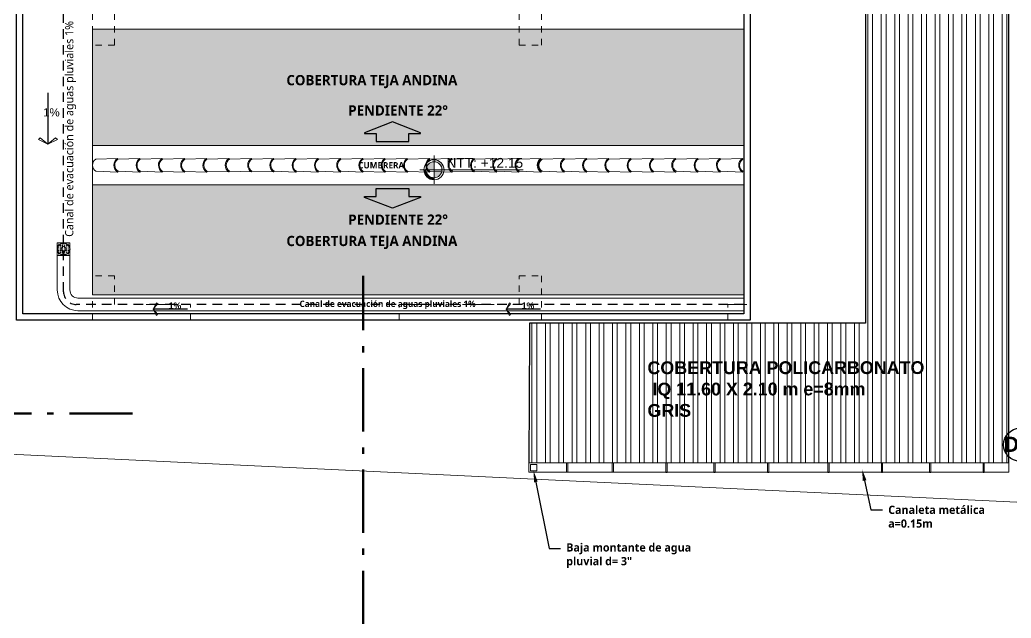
# Model space of a CAD drawing. Header units: metres. Extents: x 27 to 147, y -173 to 8.
# Drawn here: x 34.7 to 50.38, y -71.07 to -61.61 of the extents above; entities that cross this region are included whole.
import ezdxf
from ezdxf import colors
from ezdxf.entities.mleader import LeaderData, LeaderLine
from ezdxf.math import Vec2, Vec3

# ---------------------------------------------------------------- set-up
doc = ezdxf.new("R2010")
doc.units = ezdxf.units.M
for name, pattern in [('1CORTE', [1.5, 1, -0.25, 0, -0.25]), ('DASHED2', [0.375, 0.25, -0.125]), ('HIDDEN2', [0.1875, 0.125, -0.0625])]:
    doc.linetypes.add(name, pattern=pattern)
for name, color, linetype, lineweight in [('2D Drafting - General_Pen_No__46', 7, 'Continuous', 25), ('AA. Proyeccion Corte', 10, '1CORTE', 50), ('canal de evacuacion', 1, 'Continuous', 20), ('Cotas varias El', 253, 'Continuous', 13), ('Equipamiento SR', 23, 'Continuous', 0), ('GRAFO 0 BLANCO', 7, 'Continuous', 0), ('grafo 2', 31, 'Continuous', 20), ('GRAFO 4', 7, 'Continuous', 30), ('GRAFO01', 7, 'Continuous', 0), ('GRfo 3', 7, 'Continuous', 30), ('I.S.-CANALETAS M', 160, 'Continuous', 15), ('Interior - Mobiliario', 7, 'Continuous', 5), ('letras sr', 7, 'Continuous', 5), ('linea0016', 144, 'HIDDEN2', 9), ('Lineas Referencia', 73, 'Continuous', 13), ('Mobiliario interno', 251, 'Continuous', 0), ('teja andina', 252, 'Continuous', 0), ('TEJAS ANDINA', 253, 'Continuous', 0), ('TEXTO 100', 7, 'Continuous', 20), ('TEXTOS-SUBTITULO', 7, 'Continuous', 30)]:
    doc.layers.add(name, color=color, linetype=linetype, lineweight=lineweight)
for name, color, linetype, lineweight, true_color in [('Interior - Furniture _Pen_No__3', 7, 'Continuous', 18, 0xff6600), ('Interior - Mobiliario _Pluma_Nº__3', 7, 'Continuous', 18, 0xff6600), ('Mobiliario', 7, 'Continuous', 0, 0x7f7f7f)]:
    doc.layers.add(name, color=color, linetype=linetype, lineweight=lineweight, true_color=true_color)
doc.styles.add('Generales', font='trebuc.ttf', dxfattribs={"height": 0.1})
doc.styles.add('GENERATED_STYLE_1', font='arialbd.ttf')
doc.styles.add('GENERATED_STYLE_2', font='arial.ttf')
doc.styles.add('JOS', font='arial.ttf', dxfattribs={"height": 1})
doc.styles.add('TURBO_BASS', font='swisseb.ttf')

# ---------------------------------------------------------------- blocks, each defined once
blk = doc.blocks.new('FLECHA')
at = {"layer": 'grafo 2', "ltscale": 0.05}
for p, q in [((674350.4068813783, 8489809.493097022, -2.952000000000225), (674350.3571751671, 8489809.392813733, -2.952000000000225)), ((674350.4068813783, 8489809.493097022, -2.952000000000225), (674350.4259006998, 8489809.474077702, -2.952000000000225)), ((674350.4259006998, 8489809.474077702, -2.952000000000225), (674350.3571751671, 8489809.392813733, -2.952000000000225)), ((674350.4259006998, 8489809.311549768, -2.952000000000225), (674350.3571751671, 8489809.392813733, -2.952000000000225)), ((674350.4068813783, 8489809.292530447, -2.952000000000225), (674350.4259006998, 8489809.311549768, -2.952000000000225))]:
    blk.add_line(p, q, dxfattribs=at)
at = {"layer": 'grafo 2', "lineweight": 25}
blk.add_line((674350.8988359317, 8489809.392813733, -2.952000000000225), (674350.3571751671, 8489809.392813733, -2.952000000000225), dxfattribs=at)
at = {"layer": 'grafo 2'}
blk.add_line((674350.3571751671, 8489809.392813733, -2.952000000000225), (674350.4068813783, 8489809.292530447, -2.952000000000225), dxfattribs=at)
blk = doc.blocks.new('A$C295C7585')
at = {"layer": 'Mobiliario', "lineweight": 15}
for p, q in [((1.374978025502969, 3.076203088460716), (1.513853283491699, 3.40416242087349)), ((1.513853283491699, 3.40416242087349), (1.527648820229842, 3.406546360073889)), ((1.556330874160267, 2.995064099900674), (1.716417933508637, 3.313533070731637)), ((1.716417933508637, 3.313533070731637), (1.70900166888714, 3.325407371513847)), ((1.222307230775641, 2.745859816847769), (1.36118248876528, 3.073819149260316)), ((1.36118248876528, 3.073819149260316), (1.374978025502969, 3.076203088460716)), ((1.403660079433394, 2.6647208282875), (1.563747138781764, 2.983189799118463)), ((1.563747138781764, 2.983189799118463), (1.556330874160267, 2.995064099900674)), ((1.069636436049223, 2.415516545234141), (1.208511694038407, 2.743475877646915)), ((1.208511694038407, 2.743475877646915), (1.222307230776096, 2.745859816847542)), ((1.250989284706975, 2.334377556673871), (1.411076344054891, 2.652846527505289)), ((1.411076344054891, 2.652846527505289), (1.403660079433394, 2.6647208282875)), ((0.9169656413223493, 2.085173273620967), (1.055840899311079, 2.413132606033741)), ((1.055840899311079, 2.413132606033741), (1.069636436048768, 2.415516545234595)), ((1.098318489980102, 2.004034285060698), (1.258405549328472, 2.322503255891888)), ((1.258405549328472, 2.322503255891888), (1.25098928470652, 2.334377556674326)), ((0.7650785429282223, 1.751017721853714), (0.9031190902182971, 2.079350511766734)), ((0.9031190902182971, 2.079350511766734), (0.9169656413223493, 2.085173273620967)), ((0.94643139158552, 1.66987873329299), (1.10492039455994, 1.989062689736784)), ((1.10492039455994, 1.989062689736784), (1.098439325062163, 2.004274668164622)), ((0.612407748201349, 1.420674450239858), (0.7512830061905333, 1.748633782652632)), ((0.7512830061905333, 1.748633782652632), (0.7650785429282223, 1.751017721853486)), ((0.7937605968586467, 1.339535461679816), (0.953847656207472, 1.658004432511007)), ((0.953847656207472, 1.658004432511007), (0.94643139158552, 1.66987873329299)), ((0.4597369534749305, 1.090331178626684), (0.5986122114636601, 1.418290511039459)), ((0.5986122114636601, 1.418290511039459), (0.6124077482018038, 1.420674450240085)), ((0.6410898021322282, 1.009192190066642), (0.8011768614805987, 1.327661160897833)), ((0.8011768614805987, 1.327661160897833), (0.7937605968591015, 1.339535461679816)), ((0.3070661587476025, 0.7599879070137376), (0.4459414167367868, 1.087947239426285)), ((0.4459414167367868, 1.087947239426285), (0.4597369534749305, 1.090331178626911)), ((0.4884190074053549, 0.6788489184534683), (0.6485060667537255, 0.997317889284659)), ((0.6485060667537255, 0.997317889284659), (0.6410898021322282, 1.009192190066642)), ((0.1543953640207292, 0.4296446354001091), (0.2932706220099135, 0.757603967813111)), ((0.2932706220099135, 0.757603967813111), (0.3070661587480572, 0.7599879070135103)), ((0.3357482126784817, 0.3485056468398398), (0.4958352720268522, 0.6669746176712579)), ((0.4958352720268522, 0.6669746176712579), (0.4884190074053549, 0.6788489184534683)), ((0.001724569293855893, 0.09930136378693533), (0.1405998272830402, 0.4272606961997099)), ((0.1405998272830402, 0.4272606961997099), (0.1543953640207292, 0.4296446354007912)), ((0.1830774179516084, 0.01816237522666597), (0.3431644773004336, 0.3366313460578567)), ((0.3431644773004336, 0.3366313460578567), (0.3357482126784817, 0.3485056468402945))]:
    blk.add_line(p, q, dxfattribs=at)
for centre, radius, start, end in [((1.64559542193274, 3.42692813519011), 0.1336946849706216, 189.8041789864884, 301.9874291323811), ((1.64559542193274, 3.42692813519011), 0.1196946849706216, 189.8041789864884, 301.9874291323811), ((1.492924627205866, 3.096584863576936), 0.1336946849706216, 189.8041789864884, 301.9874291323811), ((1.492924627205866, 3.096584863576936), 0.1196946849706216, 189.8041789864884, 301.9874291323811), ((1.340253832479448, 2.766241591963535), 0.1336946849706216, 189.8041789864884, 301.9874291323811), ((1.340253832479448, 2.766241591963535), 0.1196946849706216, 189.8041789864884, 301.9874291323811), ((1.187583037752574, 2.435898320350134), 0.1336946849706216, 189.8041789864884, 301.9874291323811), ((1.187583037752574, 2.435898320350134), 0.1196946849706216, 189.8041789864884, 301.9874291323811), ((1.034204698330086, 2.101672659223368), 0.1329726096647947, 189.6640148896703, 302.1275932302208), ((1.034912243024337, 2.105555048736051), 0.1196946849706216, 189.8041789864884, 301.9874291323811), ((0.8830251446311195, 1.77139949696948), 0.1336946849706216, 189.8041789864884, 301.9874291323811), ((0.8830251446311195, 1.77139949696948), 0.1196946849706216, 189.8041789864884, 301.9874291323811), ((0.7303543499047009, 1.441056225356306), 0.1336946849706216, 189.8041789864884, 301.9874291323811), ((0.7303543499047009, 1.441056225356306), 0.1196946849706216, 189.8041789864884, 301.9874291323811), ((0.5776835551778277, 1.110712953743132), 0.1336946849706216, 189.8041789864884, 301.9874291323811), ((0.5776835551778277, 1.110712953743132), 0.1196946849706216, 189.8041789864884, 301.9874291323811), ((0.4250127604509544, 0.7803696821295034), 0.1336946849706216, 189.8041789864884, 301.9874291323811), ((0.4250127604509544, 0.7803696821295034), 0.1196946849706216, 189.8041789864884, 301.9874291323811), ((0.2723419657240811, 0.4500264105163296), 0.1336946849706216, 189.8041789864884, 301.9874291323811), ((0.2723419657240811, 0.4500264105163296), 0.1196946849706216, 189.8041789864884, 301.9874291323811), ((0.1196711709962983, 0.119683138902019), 0.1196946849706216, 189.8041789864884, 301.9874291323811)]:
    blk.add_arc(centre, radius, start, end, dxfattribs=at)
blk = doc.blocks.new('Red 18')
at = {"layer": 'GRAFO 0 BLANCO', "linetype": 'Continuous'}
for p, q in [((0.05, 0.2041666666666667), (0.04583333333333334, 0.2041666666666667)), ((0.04583333333333334, 0.2041666666666667), (0.04583333333333334, 0.2)), ((0.04583333333333334, 0.2), (0.04583333333333334, 0.2041666666666667)), ((0.04583333333333334, 0.2041666666666667), (0.05, 0.2041666666666667)), ((0.04583333333333334, 0.2), (0.05, 0.2)), ((0.05, 0.2), (0.04583333333333334, 0.2)), ((0.05, 0.1791666666666666), (0.04583333333333334, 0.1791666666666666)), ((0.04583333333333334, 0.1791666666666666), (0.04583333333333334, 0.1708333333333333)), ((0.04583333333333334, 0.1708333333333333), (0.04583333333333334, 0.1791666666666666)), ((0.04583333333333334, 0.1791666666666666), (0.05, 0.1791666666666666)), ((0.04583333333333334, 0.1708333333333333), (0.05, 0.1708333333333333)), ((0.05, 0.1708333333333333), (0.04583333333333334, 0.1708333333333333)), ((0.05, 0.2), (0.05, 0.2041666666666667)), ((0.05, 0.2041666666666667), (0.05, 0.2)), ((0.05, 0.1708333333333333), (0.05, 0.1791666666666666)), ((0.05, 0.1791666666666666), (0.05, 0.1708333333333333)), ((0.07916666666666668, 0.2041666666666667), (0.07083333333333333, 0.2041666666666667)), ((0.07083333333333333, 0.2041666666666667), (0.07083333333333333, 0.2)), ((0.07083333333333333, 0.2041666666666667), (0.07916666666666668, 0.2041666666666667)), ((0.07083333333333333, 0.2), (0.07083333333333333, 0.2041666666666667)), ((0.07083333333333333, 0.2), (0.07916666666666668, 0.2)), ((0.07916666666666668, 0.2), (0.07083333333333333, 0.2)), ((0.07916666666666668, 0.1791666666666666), (0.07083333333333333, 0.1791666666666666)), ((0.07083333333333333, 0.1791666666666666), (0.07083333333333333, 0.1708333333333333)), ((0.07083333333333333, 0.1708333333333333), (0.07083333333333333, 0.1791666666666666)), ((0.07083333333333333, 0.1791666666666666), (0.07916666666666668, 0.1791666666666666)), ((0.07083333333333333, 0.1708333333333333), (0.07916666666666668, 0.1708333333333333)), ((0.07916666666666668, 0.1708333333333333), (0.07083333333333333, 0.1708333333333333)), ((0.07916666666666668, 0.2), (0.07916666666666668, 0.2041666666666667)), ((0.07916666666666668, 0.2041666666666667), (0.07916666666666668, 0.2)), ((0.07916666666666668, 0.1708333333333333), (0.07916666666666668, 0.1791666666666666)), ((0.07916666666666668, 0.1791666666666666), (0.07916666666666668, 0.1708333333333333)), ((0.1125, 0.2041666666666667), (0.1041666666666667, 0.2041666666666667)), ((0.1041666666666667, 0.2041666666666667), (0.1041666666666667, 0.2)), ((0.1041666666666667, 0.2041666666666667), (0.1125, 0.2041666666666667)), ((0.1041666666666667, 0.2), (0.1041666666666667, 0.2041666666666667)), ((0.1041666666666667, 0.2), (0.1125, 0.2)), ((0.1125, 0.2), (0.1041666666666667, 0.2)), ((0.1125, 0.1791666666666666), (0.1041666666666667, 0.1791666666666666)), ((0.1041666666666667, 0.1791666666666666), (0.1041666666666667, 0.1708333333333333)), ((0.1041666666666667, 0.1708333333333333), (0.1041666666666667, 0.1791666666666666)), ((0.1041666666666667, 0.1791666666666666), (0.1125, 0.1791666666666666)), ((0.1041666666666667, 0.1708333333333333), (0.1125, 0.1708333333333333)), ((0.1125, 0.1708333333333333), (0.1041666666666667, 0.1708333333333333)), ((0.1125, 0.2), (0.1125, 0.2041666666666667)), ((0.1125, 0.2041666666666667), (0.1125, 0.2)), ((0.1125, 0.1708333333333333), (0.1125, 0.1791666666666666)), ((0.1125, 0.1791666666666666), (0.1125, 0.1708333333333333)), ((0.1458333333333333, 0.2041666666666667), (0.1375, 0.2041666666666667)), ((0.1375, 0.2041666666666667), (0.1375, 0.2)), ((0.1375, 0.2041666666666667), (0.1458333333333333, 0.2041666666666667)), ((0.1375, 0.2), (0.1375, 0.2041666666666667)), ((0.1375, 0.2), (0.1458333333333333, 0.2)), ((0.1458333333333333, 0.2), (0.1375, 0.2)), ((0.1458333333333333, 0.1791666666666666), (0.1375, 0.1791666666666666)), ((0.1375, 0.1791666666666666), (0.1375, 0.1708333333333333)), ((0.1375, 0.1708333333333333), (0.1375, 0.1791666666666666)), ((0.1375, 0.1791666666666666), (0.1458333333333333, 0.1791666666666666)), ((0.1375, 0.1708333333333333), (0.1458333333333333, 0.1708333333333333)), ((0.1458333333333333, 0.1708333333333333), (0.1375, 0.1708333333333333)), ((0.1458333333333333, 0.2), (0.1458333333333333, 0.2041666666666667)), ((0.1458333333333333, 0.2041666666666667), (0.1458333333333333, 0.2)), ((0.1458333333333333, 0.1708333333333333), (0.1458333333333333, 0.1791666666666666)), ((0.1458333333333333, 0.1791666666666666), (0.1458333333333333, 0.1708333333333333)), ((0.1791666666666666, 0.2041666666666667), (0.1708333333333333, 0.2041666666666667)), ((0.1708333333333333, 0.2041666666666667), (0.1708333333333333, 0.2)), ((0.1708333333333333, 0.2041666666666667), (0.1791666666666666, 0.2041666666666667)), ((0.1708333333333333, 0.2), (0.1708333333333333, 0.2041666666666667)), ((0.1708333333333333, 0.2), (0.1791666666666666, 0.2)), ((0.1791666666666666, 0.2), (0.1708333333333333, 0.2)), ((0.1791666666666666, 0.1791666666666666), (0.1708333333333333, 0.1791666666666666)), ((0.1708333333333333, 0.1791666666666666), (0.1708333333333333, 0.1708333333333333)), ((0.1708333333333333, 0.1708333333333333), (0.1708333333333333, 0.1791666666666666)), ((0.1708333333333333, 0.1791666666666666), (0.1791666666666666, 0.1791666666666666)), ((0.1708333333333333, 0.1708333333333333), (0.1791666666666666, 0.1708333333333333)), ((0.1791666666666666, 0.1708333333333333), (0.1708333333333333, 0.1708333333333333)), ((0.1791666666666666, 0.2), (0.1791666666666666, 0.2041666666666667)), ((0.1791666666666666, 0.2041666666666667), (0.1791666666666666, 0.2)), ((0.1791666666666666, 0.1708333333333333), (0.1791666666666666, 0.1791666666666666)), ((0.1791666666666666, 0.1791666666666666), (0.1791666666666666, 0.1708333333333333)), ((0.2041666666666667, 0.2041666666666667), (0.2, 0.2041666666666667)), ((0.2, 0.2041666666666667), (0.2, 0.2)), ((0.2, 0.2), (0.2, 0.2041666666666667)), ((0.2, 0.2041666666666667), (0.2041666666666667, 0.2041666666666667)), ((0.2, 0.2), (0.2041666666666667, 0.2)), ((0.2041666666666667, 0.2), (0.2, 0.2)), ((0.2041666666666667, 0.1791666666666666), (0.2, 0.1791666666666666)), ((0.2, 0.1791666666666666), (0.2, 0.1708333333333333)), ((0.2, 0.1708333333333333), (0.2, 0.1791666666666666)), ((0.2, 0.1791666666666666), (0.2041666666666667, 0.1791666666666666)), ((0.2, 0.1708333333333333), (0.2041666666666667, 0.1708333333333333)), ((0.2041666666666667, 0.1708333333333333), (0.2, 0.1708333333333333)), ((0.2041666666666667, 0.2), (0.2041666666666667, 0.2041666666666667)), ((0.2041666666666667, 0.2041666666666667), (0.2041666666666667, 0.2)), ((0.2041666666666667, 0.1708333333333333), (0.2041666666666667, 0.1791666666666666)), ((0.2041666666666667, 0.1791666666666666), (0.2041666666666667, 0.1708333333333333)), ((0.05, 0.1458333333333333), (0.04583333333333334, 0.1458333333333333)), ((0.04583333333333334, 0.1458333333333333), (0.04583333333333334, 0.1375)), ((0.04583333333333334, 0.1375), (0.04583333333333334, 0.1458333333333333)), ((0.04583333333333334, 0.1458333333333333), (0.05, 0.1458333333333333)), ((0.04583333333333334, 0.1375), (0.05, 0.1375)), ((0.05, 0.1375), (0.04583333333333334, 0.1375)), ((0.05, 0.1125), (0.04583333333333334, 0.1125)), ((0.04583333333333334, 0.1125), (0.04583333333333334, 0.1041666666666667)), ((0.04583333333333334, 0.1041666666666667), (0.04583333333333334, 0.1125)), ((0.04583333333333334, 0.1125), (0.05, 0.1125)), ((0.04583333333333334, 0.1041666666666667), (0.05, 0.1041666666666667)), ((0.05, 0.1041666666666667), (0.04583333333333334, 0.1041666666666667)), ((0.05, 0.07916666666666668), (0.04583333333333334, 0.07916666666666668)), ((0.04583333333333334, 0.07916666666666668), (0.04583333333333334, 0.07083333333333333)), ((0.04583333333333334, 0.07083333333333333), (0.04583333333333334, 0.07916666666666668)), ((0.04583333333333334, 0.07916666666666668), (0.05, 0.07916666666666668)), ((0.04583333333333334, 0.07083333333333333), (0.05, 0.07083333333333333)), ((0.05, 0.07083333333333333), (0.04583333333333334, 0.07083333333333333)), ((0.05, 0.05), (0.04583333333333334, 0.05)), ((0.04583333333333334, 0.05), (0.04583333333333334, 0.04583333333333334)), ((0.04583333333333334, 0.04583333333333334), (0.04583333333333334, 0.05)), ((0.04583333333333334, 0.05), (0.05, 0.05)), ((0.04583333333333334, 0.04583333333333334), (0.05, 0.04583333333333334)), ((0.05, 0.04583333333333334), (0.04583333333333334, 0.04583333333333334)), ((0.05, 0.1375), (0.05, 0.1458333333333333)), ((0.05, 0.1458333333333333), (0.05, 0.1375)), ((0.05, 0.1041666666666667), (0.05, 0.1125)), ((0.05, 0.1125), (0.05, 0.1041666666666667)), ((0.05, 0.07083333333333333), (0.05, 0.07916666666666668)), ((0.05, 0.07916666666666668), (0.05, 0.07083333333333333)), ((0.05, 0.04583333333333334), (0.05, 0.05)), ((0.05, 0.05), (0.05, 0.04583333333333334)), ((0.07916666666666668, 0.1458333333333333), (0.07083333333333333, 0.1458333333333333)), ((0.07083333333333333, 0.1458333333333333), (0.07083333333333333, 0.1375)), ((0.07083333333333333, 0.1375), (0.07083333333333333, 0.1458333333333333)), ((0.07083333333333333, 0.1458333333333333), (0.07916666666666668, 0.1458333333333333)), ((0.07083333333333333, 0.1375), (0.07916666666666668, 0.1375)), ((0.07916666666666668, 0.1375), (0.07083333333333333, 0.1375)), ((0.07916666666666668, 0.1125), (0.07083333333333333, 0.1125)), ((0.07083333333333333, 0.1125), (0.07083333333333333, 0.1041666666666667)), ((0.07083333333333333, 0.1041666666666667), (0.07083333333333333, 0.1125)), ((0.07083333333333333, 0.1125), (0.07916666666666668, 0.1125)), ((0.07083333333333333, 0.1041666666666667), (0.07916666666666668, 0.1041666666666667)), ((0.07916666666666668, 0.1041666666666667), (0.07083333333333333, 0.1041666666666667)), ((0.07916666666666668, 0.07916666666666668), (0.07083333333333333, 0.07916666666666668)), ((0.07083333333333333, 0.07916666666666668), (0.07083333333333333, 0.07083333333333333)), ((0.07083333333333333, 0.07083333333333333), (0.07083333333333333, 0.07916666666666668)), ((0.07083333333333333, 0.07916666666666668), (0.07916666666666668, 0.07916666666666668)), ((0.07083333333333333, 0.07083333333333333), (0.07916666666666668, 0.07083333333333333)), ((0.07916666666666668, 0.07083333333333333), (0.07083333333333333, 0.07083333333333333)), ((0.07916666666666668, 0.05), (0.07083333333333333, 0.05)), ((0.07083333333333333, 0.05), (0.07083333333333333, 0.04583333333333334)), ((0.07083333333333333, 0.05), (0.07916666666666668, 0.05)), ((0.07083333333333333, 0.04583333333333334), (0.07083333333333333, 0.05)), ((0.07083333333333333, 0.04583333333333334), (0.07916666666666668, 0.04583333333333334)), ((0.07916666666666668, 0.04583333333333334), (0.07083333333333333, 0.04583333333333334)), ((0.07916666666666668, 0.1375), (0.07916666666666668, 0.1458333333333333)), ((0.07916666666666668, 0.1458333333333333), (0.07916666666666668, 0.1375)), ((0.07916666666666668, 0.1041666666666667), (0.07916666666666668, 0.1125)), ((0.07916666666666668, 0.1125), (0.07916666666666668, 0.1041666666666667)), ((0.07916666666666668, 0.07083333333333333), (0.07916666666666668, 0.07916666666666668)), ((0.07916666666666668, 0.07916666666666668), (0.07916666666666668, 0.07083333333333333)), ((0.07916666666666668, 0.04583333333333334), (0.07916666666666668, 0.05)), ((0.07916666666666668, 0.05), (0.07916666666666668, 0.04583333333333334)), ((0.1125, 0.1458333333333333), (0.1041666666666667, 0.1458333333333333)), ((0.1041666666666667, 0.1458333333333333), (0.1041666666666667, 0.1375)), ((0.1041666666666667, 0.1375), (0.1041666666666667, 0.1458333333333333)), ((0.1041666666666667, 0.1458333333333333), (0.1125, 0.1458333333333333)), ((0.1041666666666667, 0.1375), (0.1125, 0.1375)), ((0.1125, 0.1375), (0.1041666666666667, 0.1375)), ((0.1125, 0.1125), (0.1041666666666667, 0.1125)), ((0.1041666666666667, 0.1125), (0.1041666666666667, 0.1041666666666667)), ((0.1041666666666667, 0.1041666666666667), (0.1041666666666667, 0.1125)), ((0.1041666666666667, 0.1125), (0.1125, 0.1125)), ((0.1041666666666667, 0.1041666666666667), (0.1125, 0.1041666666666667)), ((0.1125, 0.1041666666666667), (0.1041666666666667, 0.1041666666666667)), ((0.1125, 0.07916666666666668), (0.1041666666666667, 0.07916666666666668)), ((0.1041666666666667, 0.07916666666666668), (0.1041666666666667, 0.07083333333333333)), ((0.1041666666666667, 0.07083333333333333), (0.1041666666666667, 0.07916666666666668)), ((0.1041666666666667, 0.07916666666666668), (0.1125, 0.07916666666666668)), ((0.1041666666666667, 0.07083333333333333), (0.1125, 0.07083333333333333)), ((0.1125, 0.07083333333333333), (0.1041666666666667, 0.07083333333333333)), ((0.1125, 0.05), (0.1041666666666667, 0.05)), ((0.1041666666666667, 0.05), (0.1041666666666667, 0.04583333333333334)), ((0.1041666666666667, 0.05), (0.1125, 0.05)), ((0.1041666666666667, 0.04583333333333334), (0.1041666666666667, 0.05)), ((0.1041666666666667, 0.04583333333333334), (0.1125, 0.04583333333333334)), ((0.1125, 0.04583333333333334), (0.1041666666666667, 0.04583333333333334)), ((0.1125, 0.1375), (0.1125, 0.1458333333333333)), ((0.1125, 0.1458333333333333), (0.1125, 0.1375)), ((0.1125, 0.1041666666666667), (0.1125, 0.1125)), ((0.1125, 0.1125), (0.1125, 0.1041666666666667)), ((0.1125, 0.07083333333333333), (0.1125, 0.07916666666666668)), ((0.1125, 0.07916666666666668), (0.1125, 0.07083333333333333)), ((0.1125, 0.04583333333333334), (0.1125, 0.05)), ((0.1125, 0.05), (0.1125, 0.04583333333333334)), ((0.1458333333333333, 0.1458333333333333), (0.1375, 0.1458333333333333)), ((0.1375, 0.1458333333333333), (0.1375, 0.1375)), ((0.1375, 0.1375), (0.1375, 0.1458333333333333)), ((0.1375, 0.1458333333333333), (0.1458333333333333, 0.1458333333333333)), ((0.1375, 0.1375), (0.1458333333333333, 0.1375)), ((0.1458333333333333, 0.1375), (0.1375, 0.1375)), ((0.1458333333333333, 0.1125), (0.1375, 0.1125)), ((0.1375, 0.1125), (0.1375, 0.1041666666666667)), ((0.1375, 0.1041666666666667), (0.1375, 0.1125)), ((0.1375, 0.1125), (0.1458333333333333, 0.1125)), ((0.1375, 0.1041666666666667), (0.1458333333333333, 0.1041666666666667)), ((0.1458333333333333, 0.1041666666666667), (0.1375, 0.1041666666666667)), ((0.1458333333333333, 0.07916666666666668), (0.1375, 0.07916666666666668)), ((0.1375, 0.07916666666666668), (0.1375, 0.07083333333333333)), ((0.1375, 0.07083333333333333), (0.1375, 0.07916666666666668)), ((0.1375, 0.07916666666666668), (0.1458333333333333, 0.07916666666666668)), ((0.1375, 0.07083333333333333), (0.1458333333333333, 0.07083333333333333)), ((0.1458333333333333, 0.07083333333333333), (0.1375, 0.07083333333333333)), ((0.1458333333333333, 0.05), (0.1375, 0.05)), ((0.1375, 0.05), (0.1375, 0.04583333333333334)), ((0.1375, 0.05), (0.1458333333333333, 0.05)), ((0.1375, 0.04583333333333334), (0.1375, 0.05)), ((0.1375, 0.04583333333333334), (0.1458333333333333, 0.04583333333333334)), ((0.1458333333333333, 0.04583333333333334), (0.1375, 0.04583333333333334)), ((0.1458333333333333, 0.1375), (0.1458333333333333, 0.1458333333333333)), ((0.1458333333333333, 0.1458333333333333), (0.1458333333333333, 0.1375)), ((0.1458333333333333, 0.1041666666666667), (0.1458333333333333, 0.1125)), ((0.1458333333333333, 0.1125), (0.1458333333333333, 0.1041666666666667)), ((0.1458333333333333, 0.07083333333333333), (0.1458333333333333, 0.07916666666666668)), ((0.1458333333333333, 0.07916666666666668), (0.1458333333333333, 0.07083333333333333)), ((0.1458333333333333, 0.04583333333333334), (0.1458333333333333, 0.05)), ((0.1458333333333333, 0.05), (0.1458333333333333, 0.04583333333333334)), ((0.1791666666666666, 0.1458333333333333), (0.1708333333333333, 0.1458333333333333)), ((0.1708333333333333, 0.1458333333333333), (0.1708333333333333, 0.1375)), ((0.1708333333333333, 0.1375), (0.1708333333333333, 0.1458333333333333)), ((0.1708333333333333, 0.1458333333333333), (0.1791666666666666, 0.1458333333333333)), ((0.1708333333333333, 0.1375), (0.1791666666666666, 0.1375)), ((0.1791666666666666, 0.1375), (0.1708333333333333, 0.1375)), ((0.1791666666666666, 0.1125), (0.1708333333333333, 0.1125)), ((0.1708333333333333, 0.1125), (0.1708333333333333, 0.1041666666666667)), ((0.1708333333333333, 0.1041666666666667), (0.1708333333333333, 0.1125)), ((0.1708333333333333, 0.1125), (0.1791666666666666, 0.1125)), ((0.1708333333333333, 0.1041666666666667), (0.1791666666666666, 0.1041666666666667)), ((0.1791666666666666, 0.1041666666666667), (0.1708333333333333, 0.1041666666666667)), ((0.1791666666666666, 0.07916666666666668), (0.1708333333333333, 0.07916666666666668)), ((0.1708333333333333, 0.07916666666666668), (0.1708333333333333, 0.07083333333333333)), ((0.1708333333333333, 0.07083333333333333), (0.1708333333333333, 0.07916666666666668)), ((0.1708333333333333, 0.07916666666666668), (0.1791666666666666, 0.07916666666666668)), ((0.1708333333333333, 0.07083333333333333), (0.1791666666666666, 0.07083333333333333)), ((0.1791666666666666, 0.07083333333333333), (0.1708333333333333, 0.07083333333333333)), ((0.1791666666666666, 0.05), (0.1708333333333333, 0.05)), ((0.1708333333333333, 0.05), (0.1708333333333333, 0.04583333333333334)), ((0.1708333333333333, 0.05), (0.1791666666666666, 0.05)), ((0.1708333333333333, 0.04583333333333334), (0.1708333333333333, 0.05)), ((0.1708333333333333, 0.04583333333333334), (0.1791666666666666, 0.04583333333333334)), ((0.1791666666666666, 0.04583333333333334), (0.1708333333333333, 0.04583333333333334)), ((0.1791666666666666, 0.1375), (0.1791666666666666, 0.1458333333333333)), ((0.1791666666666666, 0.1458333333333333), (0.1791666666666666, 0.1375)), ((0.1791666666666666, 0.1041666666666667), (0.1791666666666666, 0.1125)), ((0.1791666666666666, 0.1125), (0.1791666666666666, 0.1041666666666667)), ((0.1791666666666666, 0.07083333333333333), (0.1791666666666666, 0.07916666666666668)), ((0.1791666666666666, 0.07916666666666668), (0.1791666666666666, 0.07083333333333333)), ((0.1791666666666666, 0.04583333333333334), (0.1791666666666666, 0.05)), ((0.1791666666666666, 0.05), (0.1791666666666666, 0.04583333333333334)), ((0.2041666666666667, 0.1458333333333333), (0.2, 0.1458333333333333)), ((0.2, 0.1458333333333333), (0.2, 0.1375)), ((0.2, 0.1375), (0.2, 0.1458333333333333)), ((0.2, 0.1458333333333333), (0.2041666666666667, 0.1458333333333333)), ((0.2, 0.1375), (0.2041666666666667, 0.1375)), ((0.2041666666666667, 0.1375), (0.2, 0.1375)), ((0.2041666666666667, 0.1125), (0.2, 0.1125)), ((0.2, 0.1125), (0.2, 0.1041666666666667)), ((0.2, 0.1041666666666667), (0.2, 0.1125)), ((0.2, 0.1125), (0.2041666666666667, 0.1125)), ((0.2, 0.1041666666666667), (0.2041666666666667, 0.1041666666666667)), ((0.2041666666666667, 0.1041666666666667), (0.2, 0.1041666666666667)), ((0.2041666666666667, 0.07916666666666668), (0.2, 0.07916666666666668)), ((0.2, 0.07916666666666668), (0.2, 0.07083333333333333)), ((0.2, 0.07083333333333333), (0.2, 0.07916666666666668)), ((0.2, 0.07916666666666668), (0.2041666666666667, 0.07916666666666668)), ((0.2, 0.07083333333333333), (0.2041666666666667, 0.07083333333333333)), ((0.2041666666666667, 0.07083333333333333), (0.2, 0.07083333333333333)), ((0.2041666666666667, 0.05), (0.2, 0.05)), ((0.2, 0.05), (0.2, 0.04583333333333334)), ((0.2, 0.04583333333333334), (0.2, 0.05)), ((0.2, 0.05), (0.2041666666666667, 0.05)), ((0.2, 0.04583333333333334), (0.2041666666666667, 0.04583333333333334)), ((0.2041666666666667, 0.04583333333333334), (0.2, 0.04583333333333334)), ((0.2041666666666667, 0.1375), (0.2041666666666667, 0.1458333333333333)), ((0.2041666666666667, 0.1458333333333333), (0.2041666666666667, 0.1375)), ((0.2041666666666667, 0.1041666666666667), (0.2041666666666667, 0.1125)), ((0.2041666666666667, 0.1125), (0.2041666666666667, 0.1041666666666667)), ((0.2041666666666667, 0.07083333333333333), (0.2041666666666667, 0.07916666666666668)), ((0.2041666666666667, 0.07916666666666668), (0.2041666666666667, 0.07083333333333333)), ((0.2041666666666667, 0.04583333333333334), (0.2041666666666667, 0.05)), ((0.2041666666666667, 0.05), (0.2041666666666667, 0.04583333333333334))]:
    blk.add_line(p, q, dxfattribs=at)
at = {"layer": 'GRAFO01'}
blk.add_lwpolyline([(0.02500000000000005, 0.02500000000000141), (0.2250000000000001, 0.02500000000000141), (0.2250000000000001, 0.2250000000000014), (0.02500000000000005, 0.2250000000000014)], close=True, dxfattribs=at)
at = {"layer": 'Interior - Mobiliario _Pluma_Nº__3', "linetype": 'Continuous'}
for p, q in [((0.2250000000000001, 0.2250000000000014), (0.02500000000000005, 0.2250000000000014)), ((0.02500000000000005, 0.2250000000000014), (0.02500000000000005, 0.02500000000000141)), ((0.2250000000000001, 0.02500000000000141), (0.2250000000000001, 0.2250000000000014)), ((0.02500000000000005, 0.02500000000000141), (0.2250000000000001, 0.02500000000000141))]:
    blk.add_line(p, q, dxfattribs=at)

msp = doc.modelspace()

# ---------------------------------------------------------------- hatches: boundary and pattern name
at = {"layer": 'Interior - Furniture _Pen_No__3', "true_color": 0x939598}
h = msp.add_hatch(color=252, dxfattribs=at)
h.dxf.hatch_style = 1
h.paths.add_polyline_path([(40.84914045115164, -63.53965231443374), (40.84914045068228, -63.41165231964533), (41.03794045311935, -63.41165231895064), (41.03794045307086, -63.39936865991712), (40.59314045000798, -63.22862592957989), (40.14834044820049, -63.3993686631926), (40.14834044824522, -63.41165232222511), (40.33714044784733, -63.41165232153037), (40.33714044832044, -63.53965231631867)])
h = msp.add_hatch(color=252, dxfattribs=at)
h.dxf.hatch_style = 1
h.paths.add_polyline_path([(40.33714044832044, -64.28052336906728), (40.33714044784733, -64.40852336385558), (40.14834044824522, -64.40852336316084), (40.14834044820049, -64.42080702219334), (40.59314045000798, -64.59154975580606), (41.03794045307086, -64.42080702546883), (41.03794045311935, -64.4085233664353), (40.84914045068228, -64.40852336574062), (40.84914045115164, -64.28052337095221)])
at = {"layer": 'Mobiliario interno'}
h = msp.add_hatch(dxfattribs=at)
h.set_pattern_fill('STEEL', color=256, scale=1.7, angle=45)
h.set_pattern_definition([(90, (285.5481694174819, 286.9178283319553), (-0.2125000000000001, 0), []), (90, (285.4730393219809, 286.9929584274564), (-0.2125000000000001, 0), [])])
h.paths.add_polyline_path([(50.3629938341532, -53.66201928089538), (48.07118981893132, -53.6620162355365), (48.07119000498017, -66.41128301587372), (46.35690294231119, -66.41124904106226), (42.75548341521721, -66.40387723600355), (42.75439439171589, -68.60926606016073), (50.3619047964221, -68.61665495263986)])
at = {"layer": 'TEJAS ANDINA'}
h = msp.add_hatch(dxfattribs=at)
h.set_pattern_fill('SPANTIL1', color=256, scale=0.2, angle=180, style=2, pattern_type=2)
h.set_pattern_definition([(94.96969999999999, (-25.30471344229522, 8.594420820292726), (0.1999982614014099, -2.400000210303527), [0.1846944, -4.4326642]), (0, (-25.32071344229519, 8.778420820292752), (0.2000000000000001, 0.2), [0.016, -0.184]), (180, (-25.12071344229525, 8.794420820292771), (-0.2, -0.2), [0.05600000000000001, -0.144]), (270, (-25.17671344229518, 8.794420820292771), (0.2, -0.2), [0.02, -0.18]), (90, (-25.30471344229522, 8.774420820292733), (-0.1999999999999999, 0.2000000000000001), [0.02, -0.18]), (180, (-25.30471344229522, 8.794420820292771), (-0.2, -0.2), [0.016, -0.184]), (180, (-25.12071344229525, 8.778420820292752), (-0.2, -0.2), [0.04000000000000001, -0.16]), (265.0303, (-25.16071344229522, 8.778420820292752), (-0.1999982614014122, -2.400000210303527), [0.1846944, -4.4326642]), (232.6961, (-25.16071344229522, 8.76842082029276), (2.599997177976598, 3.400002148337723), [0.0528016, -5.22735]), (198.4349, (-25.19271344229514, 8.72642082029273), (-0.4000000869185922, -0.1999996806445415), [0.05059640000000001, -0.581859]), (161.5651, (-25.24071344229515, 8.710420820292711), (0.4000000869185922, -0.1999996806445418), [0.05059640000000001, -0.581859]), (127.3039, (-25.28871344229515, 8.72642082029273), (-2.599997177976598, 3.400002148337723), [0.0528016, -5.22735]), (200.2249, (-25.20271344229525, 8.74042082029274), (2.199999452866844, 0.8000016671195546), [0.04049700000000001, -4.0091944]), (159.7751, (-25.24071344229515, 8.72642082029273), (-2.199999452866844, 0.8000016671195553), [0.04049700000000001, -4.0091944]), (127.4054, (-25.27871344229516, 8.74042082029274), (-2.00000199052301, 2.59999849299601), [0.0428017999999999, -4.237384999999987]), (232.5946, (-25.17671344229518, 8.774420820292733), (2.000001990523011, 2.599998492996009), [0.0428018, -4.237385])])
h.paths.add_polyline_path([(35.84520588577823, -61.76306786404365), (46.14530724258816, -61.76306786404365), (46.14530724258816, -63.60015663571096), (35.84520588577823, -63.60015663571096)])
h = msp.add_hatch(dxfattribs=at)
h.set_pattern_fill('SPANTIL1', color=256, scale=0.2, style=2, pattern_type=2)
h.set_pattern_definition([(274.9697, (49.60327060612644, 10.64769431760647), (-0.1999982614014102, 2.400000210303527), [0.1846944, -4.4326642]), (180, (49.61927060612641, 10.46369431760644), (-0.2000000000000001, -0.2), [0.016, -0.184]), (0, (49.41927060612647, 10.44769431760642), (0.2, 0.2), [0.05600000000000001, -0.144]), (90, (49.4752706061264, 10.44769431760642), (-0.2, 0.2), [0.02, -0.18]), (270, (49.60327060612644, 10.4676943176064), (0.2, -0.2000000000000001), [0.02, -0.18]), (0, (49.60327060612644, 10.44769431760642), (0.2, 0.2), [0.016, -0.184]), (0, (49.41927060612647, 10.46369431760644), (0.2, 0.2), [0.04000000000000001, -0.16]), (85.0303, (49.45927060612644, 10.46369431760644), (0.1999982614014119, 2.400000210303527), [0.1846943999999996, -4.432664199999989]), (52.69609999999999, (49.45927060612644, 10.47369431760643), (-2.599997177976598, -3.400002148337723), [0.0528016, -5.22735]), (18.4349, (49.49127060612648, 10.5156943176064), (0.4000000869185922, 0.1999996806445416), [0.05059639999999992, -0.5818589999999986]), (341.5651, (49.53927060612648, 10.53169431760642), (-0.4000000869185922, 0.1999996806445418), [0.05059640000000001, -0.581859]), (307.3039, (49.58727060612637, 10.5156943176064), (2.599997177976598, -3.400002148337723), [0.0528016, -5.22735]), (20.2249, (49.50127060612647, 10.50169431760645), (-2.199999452866844, -0.8000016671195548), [0.04049699999999992, -4.009194399999989]), (339.7751, (49.53927060612648, 10.5156943176064), (2.199999452866844, -0.8000016671195551), [0.04049700000000001, -4.0091944]), (307.4054, (49.57727060612638, 10.50169431760645), (2.00000199052301, -2.59999849299601), [0.0428018, -4.237385]), (52.5946, (49.4752706061264, 10.4676943176064), (-2.00000199052301, -2.599998492996009), [0.0428018, -4.237385])])
h.paths.add_polyline_path([(46.14873885923816, -65.96306627398661), (35.84863744431004, -65.96306628991272), (35.84863744162317, -64.22538729777528), (46.14873885655129, -64.22538728184924)])
at = {"layer": 'TEXTO 100', "ltscale": 1.3}
h = msp.add_hatch(color=256, dxfattribs=at)
edge = h.paths.add_edge_path()
edge.add_line((41.37568603574903, -63.98466121724186), (41.24923569793873, -63.98466121524586))
edge.add_line((41.24923569793873, -63.98466121524586), (41.24923569793873, -64.11111155280645))
edge.add_arc((41.24923569906196, -63.98466121524586), 0.1264503375606894, 269.9999994913017, 359.9999990956475)
edge = h.paths.add_edge_path()
edge.add_arc((41.24923569881219, -63.98466121724186), 0.1264503395565726, 90.00000039565423, 180)
edge.add_line((41.12278536012911, -63.98466121724186), (41.24923569793941, -63.98466121524586))
edge.add_line((41.24923569793873, -63.98466121524586), (41.24923569793873, -63.85821087768528))
edge = h.paths.add_edge_path()
edge.add_line((41.24923569793873, -63.82594528970083), (41.24923569793873, -63.85821087768528))
edge.add_arc((41.24923569706596, -63.98466121724186), 0.1264503395565726, 0, 89.99999960434582, ccw=False)
edge.add_line((41.37568603574903, -63.98466121724186), (41.40795162572948, -63.98466121524586))
edge.add_arc((41.24923569906196, -63.98466121524586), 0.1587159266678152, 0, 90.00000040528428)
msp.add_hatch(color=256, dxfattribs=at).paths.add_polyline_path([(41.12278536007841, -63.98466121524586), (41.0905197701054, -63.98466121524586, 0.4163528812831421), (41.25039408587884, -64.1433729157767), (41.25039408587884, -64.11110624710705, -0.4168992925091289)])

# ---------------------------------------------------------------- linework, layer by layer
msp.add_lwpolyline([(42.76029354750636, -66.56901335398294), (42.74861651629334, -68.61357455782837), (50.34118411002942, -68.61774338026629), (50.34095661535355, -53.65986575640937), (50.34095661535355, -53.65986575640937), (48.07267558139813, -53.66071955993885), (48.07120512122555, -53.66071955993885), (48.07114461986748, -66.4112659284587), (42.760025485151, -66.41126654817907), (42.76029354750636, -66.56901335398294)])
at = {"layer": 'AA. Proyeccion Corte', "color": 7}
msp.add_line((36.4830672538794, -67.8363402364551), (30.44598758824696, -67.8363402364551), dxfattribs=at)
msp.add_lwpolyline([(40.12943285560513, -71.32283379187004), (40.12943285560513, -65.66230899336466)], dxfattribs=at)
at = {"layer": 'canal de evacuacion'}
for p, q in [((35.61908615770722, -66.01306466769893), (46.14873885606835, -66.01306466769915)), ((35.61908615770722, -66.21306466769897), (46.14873885606835, -66.2130646676992))]:
    msp.add_line(p, q, dxfattribs=at)
for points in [[(35.29104897483307, -65.88502748482301), (35.29104897483262, -65.23732712767583)], [(35.49104897483289, -65.88502748482279), (35.49104897483244, -65.23732712767583)]]:
    msp.add_lwpolyline(points, dxfattribs=at)
msp.add_circle((35.39104897483253, -65.23732712767583), 0.0375, dxfattribs=at)
msp.add_circle((35.39104897483253, -65.23732712767583), 0.0375, dxfattribs=at)
for radius, start in [(0.3280371828760508, 180.0000000000391), (0.1280371828760508, 180)]:
    msp.add_arc((35.61908615770722, -65.88502748482279), radius, start, 270, dxfattribs=at)
at = {"layer": 'Cotas varias El'}
msp.add_line((46.14875298032598, -63.60015663571096), (35.84520588577823, -63.60015663571096), dxfattribs=at)
at = {"layer": 'GRAFO 0 BLANCO', "color": 7}
msp.add_lwpolyline([(88.07808172650437, -71.03002348921586), (33.09437410815639, -68.41053946827697), (33.7751609589024, -58.13790178582144), (31.20865916479869, -57.98792150322515), (31.53594629665503, -56.06635823436989), (31.60651633532746, -54.71196635195065), (31.78983070621717, -52.36267740437063), (32.0883813236515, -48.91342625058769), (32.32728668886153, -45.49003885357183), (32.89439124026126, -38.66198698886205), (33.61906466702169, -29.29396261370789), (33.99059765989085, -18.11250276400352), (33.07463637575819, -1.141914238865525)], dxfattribs=at)
at = {"layer": 'GRAFO 4', "linetype": 'Continuous'}
for points in [[(34.64862337500085, -47.06306619956911), (46.24873885606837, -47.06306619956911), (46.24873885606837, -66.3630662740054), (34.64862337500085, -66.3630662740054)], [(34.64862337500085, -47.06306619956911), (46.24873885606837, -47.06306619956911), (46.24873885606837, -66.3630662740054), (34.64862337500085, -66.3630662740054)], [(34.74862337500088, -47.16306619956913), (46.14873885606835, -47.16306619956913), (46.14873885606835, -66.26306627400544), (34.74862337500088, -66.26306627400544)]]:
    msp.add_lwpolyline(points, close=True, dxfattribs=at)
at = {"layer": 'GRAFO 4', "linetype": 'Continuous', "flags": 128}
for points in [[(41.03794045311935, -63.41165231895064), (41.03794045307086, -63.39936865991712), (40.59314045000798, -63.22862592957989), (40.14834044820049, -63.3993686631926), (40.14834044824522, -63.41165232222511), (40.33714044784733, -63.41165232153037), (40.33714044832044, -63.53965231631867), (40.84914045115164, -63.53965231443374), (40.84914045068228, -63.41165231964533)], [(41.03794045311935, -64.4085233664353), (41.03794045307086, -64.42080702546883), (40.59314045000798, -64.59154975580606), (40.14834044820049, -64.42080702219334), (40.14834044824522, -64.40852336316084), (40.33714044784733, -64.40852336385558), (40.33714044832044, -64.28052336906728), (40.84914045115164, -64.28052337095221), (40.84914045068228, -64.40852336574062)]]:
    msp.add_lwpolyline(points, close=True, dxfattribs=at)
at = {"layer": 'GRAFO 4', "linetype": 'Continuous'}
msp.add_circle((50.51632175912903, -68.33099688378098), 0.26, dxfattribs=at)
at = {"layer": 'GRAFO01', "color": 251, "linetype": 'DASHED2', "lineweight": 9, "ltscale": 0.2}
for points in [[(35.84863751513387, -62.01306724921602), (35.848637398714, -60.91306724923794), (36.19863739867208, -60.91306690021344), (36.19863751509217, -62.01306690019106)], [(42.94866463233268, -62.01306720015913), (42.94866473355182, -60.91306720018105), (42.59866473359375, -60.91306685599312), (42.59866463237427, -62.01306685597075)], [(35.8486233750009, -66.36306663185462), (37.39862285150275, -66.36306663185462), (37.39862285150275, -66.11306663700827), (36.19862332337811, -66.11306663701947), (36.19862332347861, -65.66306661059383), (35.84862337516165, -65.66306661028068)], [(42.94867883257757, -66.36306658279761), (40.69867935607567, -66.36306660421667), (40.69867935262096, -66.11306660937032), (42.59867888074552, -66.11306659279899), (42.59867887442658, -65.66306656637335), (42.94867882274366, -65.66306656122367)], [(45.89873885610768, -66.36306662306151), (45.89873885602947, -66.11306673940317), (46.24873885598993, -66.11306639034706), (46.24873885606837, -66.3630662740054)]]:
    msp.add_lwpolyline(points, close=True, dxfattribs=at)
at = {"layer": 'GRfo 3'}
msp.add_circle((35.39104897483253, -65.23732712767583), 0.0966952781077453, dxfattribs=at)
at = {"layer": 'I.S.-CANALETAS M'}
for points in [[(42.74816436215332, -68.76774338063882), (50.34118411002942, -68.76774338063882), (50.34118411002942, -68.61774338026629), (42.74816436215332, -68.61774338026629)], [(42.87485281306726, -68.64447137330757), (42.87485281306726, -68.74447137293504), (42.77485281343979, -68.74447137293504), (42.77485281343979, -68.64447137330757)], [(43.34521186173151, -68.76774338063882), (43.34521186173151, -68.61774338026629), (43.36521186128448, -68.61774338026629), (43.36521186128448, -68.76774338063882)], [(44.06924957448183, -68.76774338063882), (44.06924957448183, -68.61774338026629), (44.0892495740348, -68.61774338026629), (44.0892495740348, -68.76774338063882)], [(44.91653569826423, -68.76876558912085), (44.91653569826423, -68.61876558874832), (44.93653569781719, -68.61876558874832), (44.93653569781719, -68.76876558912085)], [(45.67738811337887, -68.76876558912085), (45.67738811337887, -68.61876558874832), (45.69738811293183, -68.61876558874832), (45.69738811293183, -68.76876558912085)], [(46.52467423716126, -68.76978779760287), (46.52467423716126, -68.61978779723034), (46.54467423671423, -68.61978779723034), (46.54467423671423, -68.76978779760287)], [(47.47681962395814, -68.76844916668819), (47.47681962395814, -68.61844916631566), (47.4968196235111, -68.61844916631566), (47.4968196235111, -68.76844916668819)], [(48.32410574774053, -68.76947137517021), (48.32410574774053, -68.61947137479768), (48.3441057472935, -68.61947137479768), (48.3441057472935, -68.76947137517021)], [(49.08495816285517, -68.76947137517021), (49.08495816285517, -68.61947137479768), (49.10495816240814, -68.61947137479768), (49.10495816240814, -68.76947137517021)], [(49.93224428663757, -68.77049358365224), (49.93224428663757, -68.62049358327971), (49.95224428619053, -68.62049358327971), (49.95224428619053, -68.77049358365224)]]:
    msp.add_lwpolyline(points, close=True, dxfattribs=at)
at = {"layer": 'linea0016', "linetype": 'HIDDEN2', "lineweight": 30, "ltscale": 1.2}
for p, q in [((35.39104897483253, -65.9130662739866), (35.39104897483253, -52.16306571582629)), ((46.14873885606835, -66.11306627398665), (35.59104897483257, -66.11306627398665))]:
    msp.add_line(p, q, dxfattribs=at)
at = {"layer": 'linea0016', "linetype": 'HIDDEN2', "lineweight": 30, "ltscale": 0.9}
msp.add_arc((35.59104897483257, -65.9130662739866), 0.2, 180, 270, dxfattribs=at)
at = {"layer": 'teja andina', "lineweight": 15}
for p, q in [((42.95963610971626, -63.81672084101251), (43.30401662641907, -63.80581608946352)), ((43.30401662641907, -63.80581608946352), (43.31170136317121, -63.81696899058471)), ((43.31170136317064, -63.816968990585), (43.65608187987368, -63.80606423903595)), ((43.65608187987368, -63.80606423903595), (43.66376661662537, -63.81721714015782)), ((43.66376661662537, -63.81721714015737), (44.00814713332807, -63.80631238860849)), ((44.00814713332807, -63.80631238860849), (44.01583187007998, -63.81746528973031)), ((44.01583187007975, -63.81746528973036), (44.36021238678245, -63.80656053818097)), ((44.36021238678245, -63.80656053818097), (44.36789712353436, -63.81771343930279)), ((44.36789712353402, -63.81771343930251), (44.71227764023683, -63.80680868775352)), ((44.71227764023683, -63.80680868775352), (44.71996237698875, -63.81796158887482)), ((44.71996237698897, -63.81796158887477), (45.06433270608613, -63.80617222838782)), ((45.06433270608613, -63.80617222838782), (45.07505901993045, -63.8159763922954)), ((45.07505901993045, -63.8159763922954), (45.41943953663304, -63.80507164074606)), ((45.41943953663304, -63.80507164074606), (45.42712427338506, -63.81622454186737)), ((45.42712427338483, -63.81622454186794), (45.77150479008765, -63.805319790319)), ((45.77150479008765, -63.805319790319), (45.77918952683945, -63.81647269144037)), ((45.77918952683945, -63.81647269143991), (46.12357004354226, -63.80556793989138)), ((46.12357004354226, -63.80556793989138), (46.13125478029383, -63.81672084101291)), ((42.96184951253451, -64.0089147965445), (43.3064889182566, -64.02048986837485)), ((43.3064889182566, -64.02048986837485), (43.31391476598935, -64.00916294611682)), ((43.3139147659889, -64.00916294611704), (43.65855417171099, -64.02073801794688)), ((43.65855417171099, -64.02073801794688), (43.66598001944374, -64.00941109568936)), ((43.66598001944374, -64.00941109568936), (44.0106194251656, -64.02098616751931)), ((44.0106194251656, -64.02098616751931), (44.01804527289812, -64.0096592452619)), ((44.01804527289812, -64.0096592452619), (44.36268467861998, -64.02123431709185)), ((44.36268467861998, -64.02123431709185), (44.37011052635251, -64.00990739483439)), ((44.37011052635228, -64.00990739483404), (44.71474993207437, -64.02148246666434)), ((44.71474993207437, -64.02148246666434), (44.72217577980666, -64.01015554440653)), ((44.72217577980666, -64.01015554440653), (45.06679568132597, -64.02003702951953)), ((45.06679568132597, -64.02003702951953), (45.07753255952082, -64.0081790847907)), ((45.07727242274871, -64.00817034782744), (45.42191182847068, -64.0197454196574)), ((45.42191182847068, -64.0197454196574), (45.42933767620332, -64.00841849739936)), ((45.42933767620309, -64.00841849739993), (45.77397708192507, -64.01999356922943)), ((45.77397708192507, -64.01999356922943), (45.7814029296577, -64.0086666469719)), ((45.7814029296577, -64.0086666469719), (46.12604233537945, -64.02024171880197)), ((46.12604233537945, -64.02024171880197), (46.13346818311209, -64.00891479654445))]:
    msp.add_line(p, q, dxfattribs=at)
for centre, radius, start, end in [((43.37740294492869, -63.91232206103177), 0.1293409205322173, 124.5681929392987, 236.7514430851883), ((43.72946819838307, -63.91257021060431), 0.1293409205322173, 124.5681929392987, 236.7514430851883), ((44.0815334518378, -63.91281836017663), 0.1293409205322173, 124.5681929392987, 236.7514430851883), ((44.43359870529218, -63.91306650974917), 0.1293409205322173, 124.5681929392987, 236.7514430851883), ((44.78566395874645, -63.91331465932132), 0.1293409205322173, 124.5681929392987, 236.7514430851883), ((45.13706331124274, -63.91228120894624), 0.1286423595926425, 124.4280288424794, 236.8916071830305), ((45.49282585514266, -63.91157761231483), 0.1293409205322173, 124.5681929392987, 236.7514430851883), ((45.84489110859727, -63.91182576188726), 0.1293409205322173, 124.5681929392987, 236.7514430851883), ((46.19695636205165, -63.91207391145929), 0.1293409205322173, 124.5681929392987, 236.7514430851883), ((43.02533769147294, -63.91207391145895), 0.1157968302204076, 124.5681929392987, 236.7514430851883), ((43.37740294492869, -63.91232206103177), 0.1157968302204076, 124.5681929392987, 236.7514430851883), ((43.72946819838307, -63.91257021060431), 0.1157968302204076, 124.5681929392987, 236.7514430851883), ((44.0815334518378, -63.91281836017663), 0.1157968302204076, 124.5681929392987, 236.7514430851883), ((44.43359870529218, -63.91306650974917), 0.1157968302204076, 124.5681929392987, 236.7514430851883), ((44.78566395874645, -63.91331465932132), 0.1157968302204076, 124.5681929392987, 236.7514430851883), ((45.14076060168691, -63.91132946274149), 0.1157968302204076, 124.5681929392987, 236.7514430851883), ((45.49282585514266, -63.91157761231483), 0.1157968302204076, 124.5681929392987, 236.7514430851883), ((45.84489110859727, -63.91182576188726), 0.1157968302204076, 124.5681929392987, 236.7514430851883), ((46.19695636205165, -63.91207391145929), 0.1157968302204076, 124.5681929392987, 236.7514430851883)]:
    msp.add_arc(centre, radius, start, end, dxfattribs=at)
at = {"layer": 'TEJAS ANDINA'}
msp.add_line((46.14875298032598, -64.22361883306729), (35.84520588577823, -64.22361883306729), dxfattribs=at)
msp.add_lwpolyline([(35.84863749925853, -61.76306786404365), (46.14873885606835, -61.76306786404365), (46.14873885606835, -65.96306627398661), (35.84863749925853, -65.96306627398661)], close=True, dxfattribs=at)
at = {"layer": 'TEXTO 100', "ltscale": 1.3}
msp.add_lwpolyline([(41.02630242962027, -63.98466121524586), (42.65717028970528, -63.98466121524586), (41.25039408587884, -63.98466121524586), (41.25039408587884, -63.76056956173153), (41.25039408587884, -64.2087528727522)], dxfattribs=at)
for radius in [0.1587159278333798, 0.1264503378603642]:
    msp.add_circle((41.24923569793873, -63.98466121524586), radius, dxfattribs=at)

# ---------------------------------------------------------------- block references
at = {"layer": 'Equipamiento SR', "xscale": 0.9674350222721192, "yscale": 0.9674350222721192, "zscale": 0.9674350222721192, "rotation": 294.7640139528098}
for p in [(35.8107928925258, -63.85510650992848), (39.33447681655889, -63.85535465950136)]:
    msp.add_blockref('A$C295C7585', p, dxfattribs=at)
at = {"layer": 'Interior - Mobiliario', "color": 104, "linetype": 'Continuous', "lineweight": 20, "true_color": 0x029e21}
msp.add_blockref('Red 18', (35.26604897483253, -65.36232712767583), dxfattribs=at)
at = {"layer": 'Lineas Referencia', "xscale": 1.5, "yscale": 1.5, "zscale": 1.5, "rotation": 89.99999999999999}
msp.add_blockref('FLECHA', (12734749.23204044, -1011589.116928448, 4.428000000000337), dxfattribs=at)
at = {"layer": 'Lineas Referencia'}
for p in [(-674313.5478273672, -8489875.580092542, 2.952000000000225), (-674307.9649469135, -8489875.580092542, 2.952000000000225)]:
    msp.add_blockref('FLECHA', p, dxfattribs=at)

# ---------------------------------------------------------------- texts
at = {"insert": (50.6855524162286, -68.44426950296656), "char_height": 0.24, "width": 1.011031258713047e-14, "attachment_point": 9, "rotation": 4.4022710127077164e-07, "style": 'GENERATED_STYLE_1'}
msp.add_mtext('D1', dxfattribs=at)
at = {"layer": '2D Drafting - General_Pen_No__46', "insert": (35.58895289247243, -65.04497687672267), "char_height": 0.13, "attachment_point": 7, "rotation": 90, "style": 'GENERATED_STYLE_2'}
msp.add_mtext('{\\fTrebuchet MS|b0|i0|c0|p34;Canal de evacuación de aguas pluviales 1%}', dxfattribs=at)
at = {"layer": '2D Drafting - General_Pen_No__46', "attachment_point": 7, "style": 'GENERATED_STYLE_2'}
for s, insert, char_height in [('{\\fSansSerif|b1|i0|c2|p2; \\fSansSerif|b0|i0|c2|p2;\\H1.3x;1%}', (35.02876526054831, -63.14295442126786), 0.1), ('\\A1;{\\fTrebuchet MS|b1|i0|c0|p34;PENDIENTE 22°}', (39.89329507157197, -63.12729799128533), 0.162), ('\\A1;{\\fTrebuchet MS|b1|i0|c0|p34;CUMBRERA}', (40.05133403242905, -63.96470886069795), 0.1), ('\\A1;{\\fTrebuchet MS|b1|i0|c0|p34;PENDIENTE 22°}', (39.893289523698, -64.85380125331392), 0.162), ('{\\fSansSerif|b1|i0|c2|p2; 1%}', (37.01266200436794, -66.18393347688863), 0.1), ('{\\fTrebuchet MS|b1|i0|c0|p34;Canal de evacuación de aguas pluviales 1%}', (39.1219847596459, -66.18731644258594), 0.1), ('{\\fSansSerif|b1|i0|c2|p2; 1%}', (42.59554245799427, -66.18393347688863), 0.1)]:
    msp.add_mtext(s, dxfattribs=dict(at, insert=insert, char_height=char_height))
at = {"layer": 'GRAFO01', "style": 'JOS'}
msp.add_text('NTT: +12.15', height=0.1552649359622742, rotation=8.130006654569783e-09, dxfattribs=at).set_placement((41.44713949393167, -63.95288365882271))
at = {"layer": 'TEXTOS-SUBTITULO', "attachment_point": 1, "style": 'TURBO_BASS'}
for s, insert, char_height, rotation in [('{\\fTrebuchet MS|b1|i0|c0|p34;COBERTURA TEJA ANDINA}', (38.91473708039825, -62.48708865059547), 0.161834475741643, 0.03293630447392282), ('{\\fTrebuchet MS|b1|i0|c0|p34;COBERTURA TEJA ANDINA}', (38.91473708039825, -65.02934798294103), 0.161834475741643, 0.03293630447392282), ('{\\fSwis721 LtEx BT|b1|i0|c0|p34;COBERTURA POLICARBONATO\\P IQ 11.60 X 2.10 m e=8mm\\PGRIS}', (44.62489214380332, -67.01334739873812), 0.2022930946770537, 0.03293630447390878)]:
    msp.add_mtext(s, dxfattribs=dict(at, insert=insert, char_height=char_height, rotation=rotation))

# ---------------------------------------------------------------- leaders
at = {"layer": 'letras sr'}
ml = msp.add_multileader_mtext('Standard', dxfattribs=at)
ml.set_content('{\\fTrebuchet MS|b1|i0|c0|p34;Baja montante de agua pluvial d= 3"}', color=256, style='Generales')
ml.set_leader_properties()
ml.build(insert=Vec2(0, 0))
ml.multileader.update_dxf_attribs({"text_right_attachment_type": 6, "dogleg_length": 0.1826173701318089, "arrow_head_size": 0.18})
ctx = ml.context
ctx.base_point, ctx.char_height, ctx.arrow_head_size, ctx.landing_gap_size, ctx.plane_origin = Vec3(43.25067064122793, -69.97352826561854), 0.13, 0.18, 0.09, Vec3(44.80621114843029, -68.95438261377001)
ctx.right_attachment = 6
notes = []
notes.append((ctx, [(1, (1, 1, 0), (43.06805327109612, -69.97352826561854), (1, 0), 0.1826173701318089, [(0, [(42.82485281325353, -68.74447137293504)], 0, [])])]))
ctx.mtext.insert, ctx.mtext.width, ctx.mtext.defined_height, ctx.mtext.flow_direction = Vec3(43.34067064122792, -69.8901444272347), 2.439841704188211, 1.206956283313307, 5
ml = msp.add_multileader_mtext('Standard', dxfattribs=at)
ml.set_content('{\\fTrebuchet MS|b1|i0|c0|p34;Canaleta metálica\\Pa=0.15m}', color=256, style='Generales')
ml.set_leader_properties()
ml.build(insert=Vec2(0, 0))
ml.multileader.update_dxf_attribs({"text_right_attachment_type": 6, "dogleg_length": 0.1826173701318089, "arrow_head_size": 0.18})
ctx = ml.context
ctx.base_point, ctx.char_height, ctx.arrow_head_size, ctx.landing_gap_size, ctx.plane_origin = Vec3(48.34276504711413, -69.36279388324442), 0.13, 0.18, 0.09, Vec3(50.33327974574854, -67.88417517559833)
ctx.right_attachment = 6
notes.append((ctx, [(1, (1, 1, 0), (48.16014767698232, -69.36279388324442), (1, 0), 0.1826173701318089, [(0, [(48.02053716455293, -68.72236781276553)], 0, [])])]))
ctx.mtext.insert, ctx.mtext.width, ctx.mtext.defined_height, ctx.mtext.flow_direction = Vec3(48.43276504711412, -69.29560533105587), 1.691196987031503, 0.5274624667438593, 5
for ctx, leaders in notes:
    for number, flags, end, landing, length, lines in leaders:
        leader = LeaderData()
        leader.index, (leader.has_last_leader_line, leader.has_dogleg_vector, leader.attachment_direction) = number, flags
        leader.last_leader_point, leader.dogleg_vector, leader.dogleg_length = Vec3(end), Vec3(landing), length
        for number, points, colour, breaks in lines:
            line = LeaderLine()
            line.index, line.vertices, line.color, line.breaks = number, Vec3.list(points), colors.encode_raw_color(colour), breaks
            leader.lines.append(line)
        ctx.leaders.append(leader)

doc.saveas('drawing.dxf')
